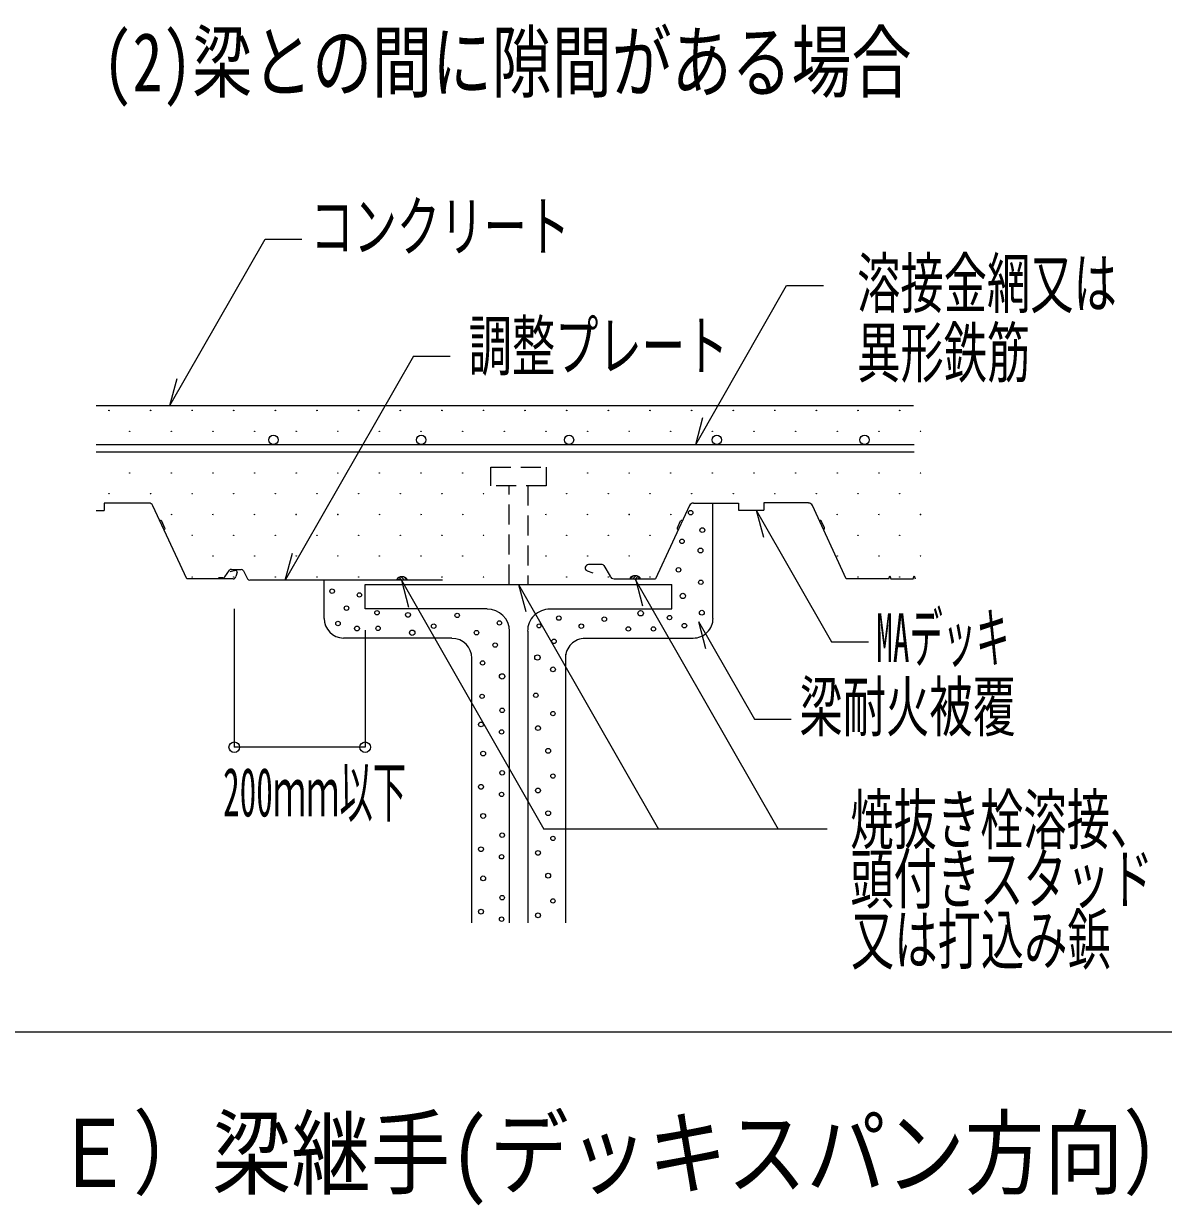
# Model space of a CAD drawing. Units: millimetres, scale not verified. Extents: x -2848 to 2851, y -2045 to 2045.
# Drawn here: x 532 to 1080, y -824 to -256 of the extents above; entities that cross this region are included whole.
import ezdxf
from ezdxf.enums import TextEntityAlignment as Align

# ---------------------------------------------------------------- set-up
doc = ezdxf.new("R2010")
doc.units = ezdxf.units.MM
doc.header["$LTSCALE"] = 8
doc.linetypes.add('DASHED1', pattern=[1.8, 1.2, -0.6])
doc.layers.add('0-0_0', color=4, linetype='Continuous', lineweight=9)
doc.layers.add('0-7_32', color=4, linetype='Continuous', lineweight=9)
doc.layers.add('0-B_96', color=7, linetype='Continuous')
doc.styles.add('ＭＳ ゴシック', font='')
doc.styles.get('ＭＳ ゴシック').set_extended_font_data('MS Gothic')

msp = doc.modelspace()

# ---------------------------------------------------------------- linework, layer by layer
at = {"layer": '0-0_0'}
for p, q in [((602.29, -439.517), (648.015, -359.598)), ((648.015, -359.598), (665.77, -359.598)), ((719.293, -415.851), (737.046, -415.851)), ((602.29, -439.517), (605.736, -426.538)), ((566.894, -439.517), (959.658, -439.517)), ((854.957, -458.249), (858.402, -445.27)), ((863.221, -541.814), (863.221, -486.37)), ((884.035, -489.858), (920.243, -553.139)), ((884.035, -489.858), (887.482, -502.837)), ((713.659, -523.343), (712.402, -522.074)), ((714.914, -523.343), (713.412, -521.826)), ((716.17, -523.343), (714.8, -521.961)), ((823.502, -522.843), (824.874, -521.461)), ((824.758, -522.843), (826.262, -521.326)), ((826.014, -522.843), (827.272, -521.574)), ((827.258, -522.843), (828.018, -522.07)), ((676.474, -541.816), (676.474, -523.5)), ((696.156, -537.265), (696.156, -525.532)), ((696.156, -525.532), (843.518, -525.532)), ((712.417, -523.343), (711.657, -522.57)), ((713.57, -523.5), (782.046, -643.179)), ((713.57, -523.5), (717.017, -536.478)), ((769.837, -525.532), (837.15, -643.179)), ((769.837, -525.532), (773.283, -538.511)), ((825.698, -522.822), (894.561, -643.179)), ((826.014, -522.843), (829.461, -535.822)), ((843.518, -537.265), (843.518, -525.53)), ((633.236, -537.265), (633.236, -603.758)), ((754.757, -537.265), (696.156, -537.265)), ((784.91, -537.265), (843.518, -537.265)), ((856.298, -543.269), (859.745, -556.247)), ((856.298, -543.269), (883.162, -590.22)), ((696.156, -547.526), (696.156, -603.758)), ((765.399, -548.004), (765.399, -688.088)), ((774.268, -548.004), (774.268, -688.088)), ((737.849, -551.36), (685.753, -551.36)), ((801.879, -551.36), (853.761, -551.36)), ((920.243, -553.139), (937.998, -553.139)), ((747.308, -560.906), (747.308, -688.088)), ((792.421, -559.025), (792.421, -688.088)), ((883.162, -590.22), (900.917, -590.22)), ((696.156, -603.758), (633.236, -603.758)), ((918.152, -643.179), (782.046, -643.179))]:
    msp.add_line(p, q, dxfattribs=at)
at = {"layer": '0-0_0', "color": 2, "lineweight": 18}
for p, q in [((566.894, -458.249), (959.962, -458.249)), ((566.894, -461.831), (959.962, -461.831)), ((592.166, -486.401), (570.714, -486.401)), ((570.714, -486.401), (570.714, -489.907)), ((610.37, -522.872), (594.088, -487.637)), ((851.942, -487.606), (835.657, -522.822)), ((853.864, -486.37), (875.514, -486.37)), ((875.514, -486.37), (875.514, -489.858)), ((909.136, -486.352), (887.685, -486.352)), ((887.685, -486.352), (887.685, -489.858)), ((927.341, -522.822), (911.058, -487.587)), ((566.894, -489.907), (570.714, -489.907)), ((875.514, -489.858), (887.685, -489.858)), ((597.765, -494.802), (597.452, -494.918)), ((599.9, -498.372), (598.367, -495.054)), ((599.627, -499.034), (599.395, -499.12)), ((846.143, -498.306), (847.678, -494.987)), ((846.415, -498.968), (846.649, -499.054)), ((848.279, -494.736), (848.591, -494.851)), ((914.735, -494.753), (914.422, -494.868)), ((916.87, -498.322), (915.335, -495.005)), ((916.598, -498.985), (916.365, -499.07)), ((810.048, -515.966), (803.445, -515.966)), ((810.883, -516.453), (813.806, -521.559)), ((627.803, -522.35), (625.647, -522.35)), ((628.749, -521.903), (630.97, -518.698)), ((634.018, -518.864), (631.227, -519.361)), ((631.915, -518.25), (636.55, -518.25)), ((634.587, -519.646), (634.028, -521.754)), ((637.64, -518.914), (639.646, -522.838)), ((802.886, -518.973), (805.548, -519.942)), ((632.695, -522.872), (610.37, -522.872)), ((733.346, -523.5), (640.736, -523.5)), ((815.739, -522.822), (835.657, -522.822)), ((947.761, -522.822), (927.341, -522.822))]:
    msp.add_line(p, q, dxfattribs=at)
at = {"layer": '0-0_0', "linetype": 'DASHED1'}
for p, q in [((765.398, -525.532), (765.398, -478.035)), ((774.276, -478.035), (774.276, -525.532))]:
    msp.add_line(p, q, dxfattribs=at)
at = {"layer": '0-0_0'}
for points in [[(854.957, -458.249), (898.666, -381.854), (916.42, -381.854)], [(719.293, -415.851), (657.702, -523.5), (661.147, -510.521)], [(716.298, -523.337), (716.261, -523.071), (716.148, -522.814), (715.965, -522.571), (715.716, -522.353), (715.409, -522.165), (715.054, -522.012), (714.661, -521.899), (714.242, -521.83), (713.81, -521.806), (713.378, -521.83), (712.958, -521.899), (712.565, -522.012), (712.21, -522.165), (711.903, -522.353), (711.654, -522.571), (711.47, -522.814), (711.358, -523.071), (711.321, -523.337)], [(828.353, -522.837), (828.315, -522.571), (828.203, -522.314), (828.02, -522.071), (827.771, -521.853), (827.464, -521.665), (827.109, -521.512), (826.716, -521.399), (826.297, -521.33), (825.865, -521.306), (825.432, -521.33), (825.014, -521.399), (824.62, -521.512), (824.265, -521.665), (823.958, -521.853), (823.71, -522.071), (823.526, -522.314), (823.414, -522.571), (823.376, -522.837)]]:
    msp.add_lwpolyline(points, dxfattribs=at)
at = {"layer": '0-0_0', "linetype": 'DASHED1'}
msp.add_lwpolyline([(756.521, -478.035), (756.521, -469.078), (783.154, -469.078), (783.154, -478.035)], close=True, dxfattribs=at)
at = {"layer": '0-0_0', "color": 2, "lineweight": 18}
for points in [[(947.761, -522.822), (948.261, -521.322), (948.761, -522.822)], [(948.761, -522.822), (959.462, -522.822), (959.962, -521.322), (960.462, -522.822)]]:
    msp.add_lwpolyline(points, dxfattribs=at)
at = {"layer": '0-0_0'}
for centre in [(572.994, -441.881), (592.994, -441.881), (612.994, -441.881), (632.994, -441.881), (652.994, -441.881), (672.994, -441.881), (692.994, -441.881), (712.994, -441.881), (732.994, -441.881), (752.994, -441.881), (772.994, -441.881), (792.994, -441.881), (812.994, -441.881), (832.994, -441.881), (852.994, -441.881), (872.994, -441.881), (892.994, -441.881), (912.994, -441.881), (932.994, -441.881), (952.994, -441.881), (582.994, -451.881), (602.994, -451.881), (622.994, -451.881), (642.994, -451.881), (662.994, -451.881), (682.994, -451.881), (702.994, -451.881), (722.994, -451.881), (742.994, -451.881), (762.994, -451.881), (782.994, -451.881), (802.994, -451.881), (822.994, -451.881), (842.994, -451.881), (862.994, -451.881), (882.994, -451.881), (902.994, -451.881), (922.994, -451.881), (942.994, -451.881), (962.994, -451.881), (572.994, -461.881), (592.994, -461.881), (612.994, -461.881), (632.994, -461.881), (652.994, -461.881), (672.994, -461.881), (692.994, -461.881), (712.994, -461.881), (732.994, -461.881), (752.994, -461.881), (772.994, -461.881), (792.994, -461.881), (812.994, -461.881), (832.994, -461.881), (852.994, -461.881), (872.994, -461.881), (892.994, -461.881), (912.994, -461.881), (932.994, -461.881), (952.994, -461.881), (582.994, -471.881), (602.994, -471.881), (622.994, -471.881), (642.994, -471.881), (662.994, -471.881), (682.994, -471.881), (702.994, -471.881), (722.994, -471.881), (742.994, -471.881), (802.994, -471.881), (822.994, -471.881), (842.994, -471.881), (862.994, -471.881), (882.994, -471.881), (902.994, -471.881), (922.994, -471.881), (942.994, -471.881), (962.994, -471.881), (572.994, -481.881), (592.994, -481.881), (612.994, -481.881), (632.994, -481.881), (652.994, -481.881), (672.994, -481.881), (692.994, -481.881), (712.994, -481.881), (732.994, -481.881), (752.994, -481.881), (792.994, -481.881), (812.994, -481.881), (832.994, -481.881), (852.994, -481.881), (872.994, -481.881), (892.994, -481.881), (912.994, -481.881), (932.994, -481.881), (952.994, -481.881), (602.994, -491.881), (622.994, -491.881), (642.994, -491.881), (662.994, -491.881), (682.994, -491.881), (702.994, -491.881), (722.994, -491.881), (742.994, -491.881), (782.994, -491.881), (802.994, -491.881), (822.994, -491.881), (842.994, -491.881), (922.994, -491.881), (942.994, -491.881), (962.994, -491.881), (612.994, -501.881), (632.994, -501.881), (652.994, -501.881), (672.994, -501.881), (692.994, -501.881), (712.994, -501.881), (732.994, -501.881), (752.994, -501.881), (792.994, -501.881), (812.994, -501.881), (832.994, -501.881), (932.994, -501.881), (952.994, -501.881), (622.994, -511.881), (642.994, -511.881), (662.994, -511.881), (682.994, -511.881), (702.994, -511.881), (722.994, -511.881), (742.994, -511.881), (782.994, -511.881), (802.994, -511.881), (822.994, -511.881), (922.994, -511.881), (942.994, -511.881), (962.994, -511.881), (612.994, -521.881), (632.994, -521.881), (652.994, -521.881), (672.994, -521.881), (692.994, -521.881), (712.994, -521.881), (732.994, -521.881), (752.994, -521.881), (792.994, -521.881), (812.994, -521.881), (832.994, -521.881), (932.994, -521.881), (952.994, -521.881)]:
    msp.add_circle(centre, 0.1, dxfattribs=at)
at = {"layer": '0-0_0', "color": 2, "lineweight": 18}
for centre in [(652.066, -456.034), (723.086, -456.034), (794.103, -456.034), (865.122, -456.034), (936.139, -456.034)]:
    msp.add_ellipse(centre, major_axis=(2.239, 0), ratio=0.991012, dxfattribs=at)
for centre, major_axis, start_param, end_param in [((592.166, -488.541), (2.14, 0), 0.4363149, 1.5707963), ((853.864, -488.51), (2.14, 0), 1.5707963, 2.705016), ((909.136, -488.491), (2.14, 0), 0.4363149, 1.5707963), ((597.93, -495.259), (0.486, 0), 0.436437, 1.9198447), ((599.463, -498.578), (0.486, 0), 5.0614897, 6.7196223), ((846.581, -498.51), (0.486, 0), 2.7051033, 4.3633057), ((848.114, -495.194), (0.486, 0), 1.2216432, 2.7050684), ((914.899, -495.21), (0.486, 0), 0.4364545, 1.9197924), ((916.433, -498.528), (0.486, 0), 5.0614723, 6.7194827), ((803.445, -517.522), (1.556, 0), 1.5707963, 4.3420825), ((810.048, -516.939), (0.973, 0), 0.5235813, 1.5707963), ((627.803, -521.107), (1.243, 0), 4.7124064, 5.5882127), ((631.915, -519.494), (1.243, 0), 1.5707963, 2.44662), ((632.695, -521.505), (1.367, 0), 4.7124064, 6.1086698), ((633.993, -519.485), (0.622, 0), 6.0213336, 7.8539816), ((636.55, -519.494), (1.243, 0), 0.4855331, 1.5707963), ((815.739, -520.683), (2.14, 0), 3.5548517, 4.7123715), ((640.736, -522.257), (1.243, 0), 3.6271258, 4.7124064)]:
    msp.add_ellipse(centre, major_axis=major_axis, ratio=0.991012, start_param=start_param, end_param=end_param, dxfattribs=at)
at = {"layer": '0-0_0'}
for centre, major_axis in [((852.554, -491.01), (1.07, 0)), ((858.138, -499.37), (1.16, 0)), ((848.378, -504.776), (1.1, 0)), ((857.282, -509.198), (1.16, 0)), ((846.695, -518.473), (1.1, 0)), ((680.259, -528.723), (1.07, 0)), ((857.45, -524.44), (1.069, 0)), ((693.36, -530.532), (1.07, 0)), ((848.781, -531.05), (1.297, 0)), ((687.183, -536.878), (1.1, 0)), ((701.818, -539.09), (1.069, 0)), ((716.724, -540.126), (1.16, 0)), ((740.368, -540.386), (1.07, 0)), ((828.52, -539.348), (1.297, 0)), ((857.939, -539.09), (1.16, 0)), ((683.08, -544.278), (1.069, 0)), ((729.061, -545.572), (1.1, 0)), ((760.67, -544.017), (1.038, 0)), ((779.655, -545.425), (0.935, 0)), ((789.198, -541.682), (1.07, 0)), ((799.992, -545.572), (1.069, 0)), ((811.044, -542.202), (1.1, 0)), ((842.398, -541.423), (1.069, 0)), ((849.551, -545.313), (1.1, 0)), ((692.229, -546.662), (1.16, 0)), ((702.346, -546.61), (1.07, 0)), ((718.727, -548.727), (1.297, 0)), ((749.62, -548.685), (1.07, 0)), ((822.609, -546.869), (1.07, 0)), ((834.646, -546.869), (1.07, 0)), ((758.616, -554.65), (1.07, 0)), ((786.886, -552.834), (1.07, 0)), ((752.587, -563.207), (1.038, 0)), ((778.918, -560.614), (1.297, 0)), ((786.371, -566.319), (1.16, 0)), ((761.957, -569.69), (1.297, 0)), ((752.33, -579.286), (1.038, 0)), ((778.147, -578.766), (1.07, 0)), ((761.957, -586.029), (1.1, 0)), ((786.371, -587.585), (1.038, 0)), ((751.816, -592.771), (1.16, 0)), ((761.698, -596.402), (1.07, 0)), ((779.198, -594.552), (1.16, 0)), ((633.236, -603.758), (2.559, 0)), ((696.156, -603.758), (2.559, 0)), ((752.845, -606.775), (1.16, 0)), ((784.058, -605.478), (1.16, 0)), ((761.957, -616.029), (1.1, 0)), ((786.371, -617.585), (1.038, 0)), ((751.816, -622.771), (1.16, 0)), ((779.198, -624.552), (1.16, 0)), ((761.698, -626.402), (1.07, 0)), ((752.845, -636.775), (1.16, 0)), ((784.058, -635.478), (1.16, 0)), ((761.957, -646.029), (1.1, 0)), ((786.371, -647.585), (1.038, 0)), ((751.816, -652.771), (1.16, 0)), ((761.698, -656.402), (1.07, 0)), ((779.198, -654.552), (1.16, 0)), ((784.058, -665.478), (1.16, 0)), ((752.845, -666.775), (1.16, 0)), ((761.957, -676.029), (1.1, 0)), ((786.371, -677.585), (1.038, 0)), ((751.816, -682.771), (1.16, 0)), ((761.698, -686.402), (1.07, 0)), ((779.198, -684.552), (1.16, 0))]:
    msp.add_ellipse(centre, major_axis=major_axis, ratio=0.991012, dxfattribs=at)
for centre, major_axis, start_param, end_param in [((754.757, -548.004), (10.738, 0), 0, 1.5707963), ((784.91, -548.004), (10.738, 0), 1.5707963, 3.1415927), ((685.936, -541.816), (9.546, 0), 3.1415927, 4.6930856), ((853.761, -541.814), (9.546, 0), 4.7123715, 6.2831853), ((737.849, -560.906), (9.546, 0), 0, 1.5707963), ((801.879, -560.906), (9.546, 0), 1.5707963, 3.1415927)]:
    msp.add_ellipse(centre, major_axis=major_axis, ratio=0.991012, start_param=start_param, end_param=end_param, dxfattribs=at)
at = {"layer": '0-7_32', "color": 2, "lineweight": 18}
msp.add_line((-53.403, -740.508), (1646.598, -740.508), dxfattribs=at)

# ---------------------------------------------------------------- texts
at = {"layer": '0-0_0', "color": 7, "style": 'ＭＳ ゴシック'}
for s, height, width, p in [('溶接金網又は', 23.46, 0.65, (932.542, -399.526)), ('異形鉄筋', 23.46, 0.65, (932.542, -432.862)), ('Ｅ）梁継手(デッキスパン方向）', 32.84, 0.85, (546.495, -825.038))]:
    msp.add_text(s, height=height, dxfattribs=dict(at, width=width)).set_placement(p, align=Align.BOTTOM_LEFT)
at = {"layer": '0-B_96', "style": 'ＭＳ ゴシック'}
for s, height, width, p in [('(2)梁との間に隙間がある場合', 28.15, 0.75, (569.976, -296.879)), ('コンクリート', 23.46, 0.65, (669.787, -372.145)), ('調整プレート', 23.46, 0.65, (745.831, -429.533)), ('MAデッキ', 23.46, 0.5, (941.734, -569.862)), ('梁耐火被覆', 23.46, 0.65, (904.827, -603.007)), ('200ｍｍ以下', 23.46, 0.5, (627.847, -644.054)), ('焼抜き栓溶接、', 23.46, 0.65, (929.24, -657.278)), ('頭付きスタッド', 23.46, 0.65, (929.24, -685.763)), ('又は打込み鋲', 23.46, 0.65, (929.594, -714.998))]:
    msp.add_text(s, height=height, dxfattribs=dict(at, width=width)).set_placement(p, align=Align.BOTTOM_LEFT)

doc.saveas('drawing.dxf')
